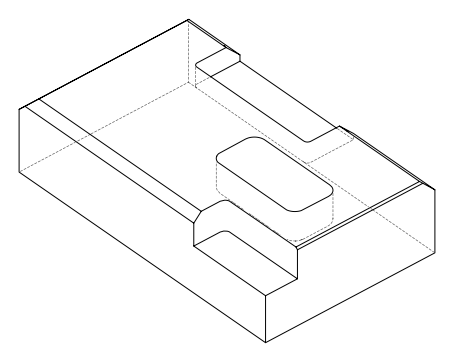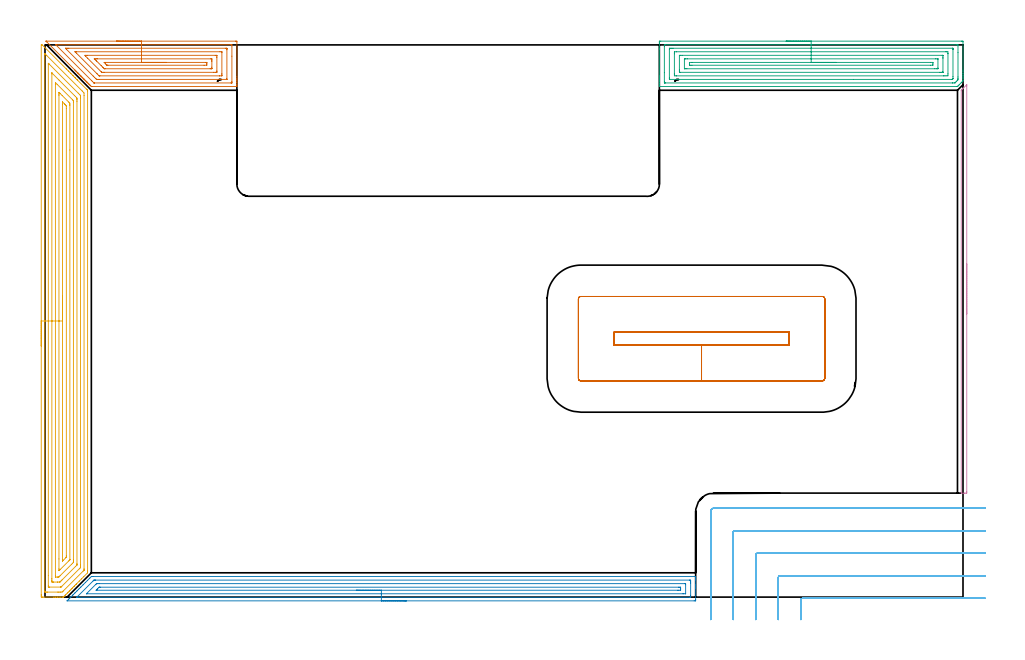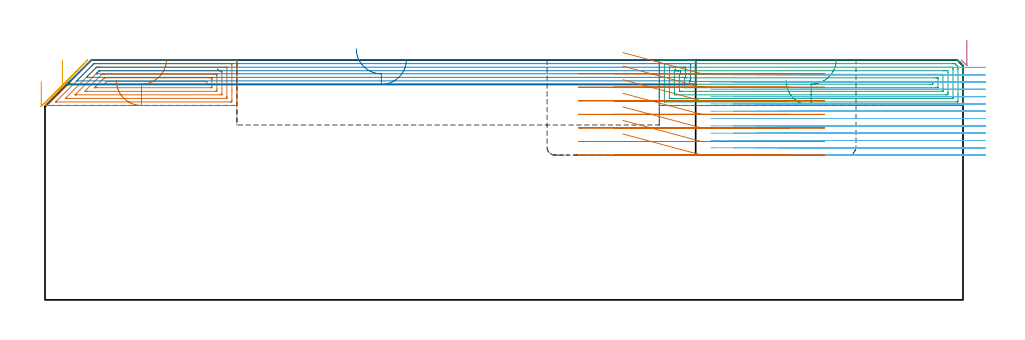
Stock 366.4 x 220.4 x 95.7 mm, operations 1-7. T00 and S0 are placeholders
(PLAN: 8 operations, 3 tool changes, 156.4 min)
(1 AREA_MILL | FG_CHAMFER_SURFACE | UGT0205_001 | 4.03 min | 13760 mm3)
(2 AREA_MILL_1 | FG_CHAMFER_SURFACE_1 | UGT0205_001 | 8.08 min | 12338 mm3)
(3 AREA_MILL_2 | FG_CHAMFER_SURFACE_2 | UGT0205_001 | 7.04 min | 21111 mm3)
(4 AREA_MILL_3 | FG_CHAMFER_SURFACE_3 | UGT0205_001 | 1.45 min | 400 mm3)
(5 AREA_MILL_4 | FG_CHAMFER_SURFACE_4 | UGT0205_001 | 12.01 min | 35148 mm3)
(6 MILL_CORNER_NOTCH_RECTANGULAR | CORNER_NOTCH_RECTANGULAR | NXT0201_011 | Follow Part, ap 3, ae 75% | 17.11 min | 167129 mm3)
(7 MILL_RECTANGULAR_POCKET | POCKET_RECTANGULAR_STRAIGHT | NXT0201_007 | Follow Part, ap 6.25, ae 75% | 6.92 min | 267632 mm3)
(8 MILL_SLOT | SLOT_PARTIAL_RECTANGULAR | NXT0201_009 | Follow Part, ap 2, ae 75% | 99.79 min | 261000 mm3)
(TOOL UGT0205_001 | Chamfer Mill 20 x 3 x 45 deg. | D20 FL50 Z2)
(TOOL NXT0201_011 | ENDMILL 12mm [2P460-1200-NA 1630] | D12 FL38 Z6)
(TOOL NXT0201_007 | ENDMILL 25mm [R216.25-25050GCK54P 1620] | D25 R3 FL54 Z5)
(TOOL NXT0201_009 | ENDMILL 8mm [2P460-0800-NA 1630] | D8 FL26 Z6)
(OP 1 AREA_MILL)
G17 G21 G94 G90
T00 M6
G54
G17 G0 G90 X28.5 Y221.9 S1061 M3
G43 Z105.7 H0
Z87.6
G94 G1 X28.538 Z86.728 F250.
X28.652 Z85.863
X28.841 Z85.012
X29.103 Z84.18
X29.437 Z83.374
X29.84 Z82.6
X30.308 Z81.864
X30.839 Z81.172
X31.429 Z80.529
X32.072 Z79.94
X32.764 Z79.408
X33.5 Z78.94
X34.274 Z78.537
X35.08 Z78.203
X35.912 Z77.941
X36.763 Z77.752
X37.628 Z77.638
X38.5 Z77.6
X75.992
X76.301 Y221.897 Z77.602
X76.59 Y221.892 Z77.606
X76.6 Y221.598 Z77.899
Y207.666 Z91.829
Y207.058 Z92.436
Y206.491 Z93.006
Y206.167 Z93.329
Y205.6 Z93.896
Y205.276 Z94.219
Y204.629 Z94.87
Y204.225 Z95.274
X76.593 Y203.848 Z95.643
X76.59 Y203.803 Z95.688
X76.438 Y203.8 Z95.7
X18.861
X18.497 Y203.805 Z95.691
X18.372 Y203.926 Z95.571
X17.913 Y204.385 Z95.111
X17.859 Y204.44 Z95.059
X17.671 Y204.628 Z94.871
X17.616 Y204.682 Z94.814
X17.563 Y204.736 Z94.763
X17.374 Y204.926 Z94.573
X17.319 Y204.979 Z94.517
X17.267 Y205.033 Z94.466
X17.076 Y205.223 Z94.276
X17.022 Y205.276 Z94.22
X16.97 Y205.329 Z94.17
X16.779 Y205.521 Z93.978
X16.725 Y205.573 Z93.923
X16.674 Y205.626 Z93.873
X16.481 Y205.818 Z93.681
X16.428 Y205.87 Z93.626
X16.377 Y205.922 Z93.577
X16.183 Y206.116 Z93.383
X16.131 Y206.167 Z93.329
X16.081 Y206.219 Z93.28
X15.886 Y206.414 Z93.085
X15.834 Y206.464 Z93.032
X15.784 Y206.515 Z92.984
X15.588 Y206.711 Z92.788
X15.537 Y206.761 Z92.735
X15.488 Y206.812 Z92.687
X15.291 Y207.009 Z92.49
X15.24 Y207.058 Z92.439
X15.191 Y207.108 Z92.391
X14.993 Y207.306 Z92.193
X14.943 Y207.355 Z92.142
X14.895 Y207.405 Z92.094
X14.696 Y207.604 Z91.895
X14.646 Y207.652 Z91.845
X14.598 Y207.701 Z91.798
X14.398 Y207.901 Z91.598
X14.349 Y207.949 Z91.548
X14.302 Y207.997 Z91.501
X14.101 Y208.199 Z91.3
X14.052 Y208.246 Z91.251
X14.006 Y208.294 Z91.205
X13.803 Y208.496 Z91.003
X13.755 Y208.543 Z90.954
X13.709 Y208.59 Z90.909
X13.505 Y208.794 Z90.705
X13.458 Y208.84 Z90.657
X13.413 Y208.887 Z90.612
X13.208 Y209.092 Z90.407
X13.161 Y209.137 Z90.36
X13.116 Y209.183 Z90.316
X12.91 Y209.389 Z90.11
X12.864 Y209.435 Z90.063
X12.82 Y209.48 Z90.019
X12.613 Y209.687 Z89.812
X12.567 Y209.732 Z89.766
X12.523 Y209.776 Z89.723
X12.315 Y209.984 Z89.515
X12.27 Y210.029 Z89.469
X12.227 Y210.073 Z89.426
X12.018 Y210.282 Z89.217
X11.973 Y210.326 Z89.172
X0.711 Y221.589 Z77.91
X0.538 Y221.76 Z77.737
X0.413 Y221.888 Z77.61
X0.412 Y221.896 Z77.602
X0.413 Y221.899 Z77.599
X0.524 Y221.9 Z77.6
X38.5
Y220.486 Z79.014
X74.206 Y220.485 Z79.015
X74.268 Y220.484 Z79.016
X74.393 Y220.481 Z79.019
X74.59 Y220.473 Z79.027
X74.592 Y220.424 Z79.076
X74.599 Y220.032 Z79.468
X74.6 Y215.897 Z83.603
Y205.775 Z93.725
X74.596 Y205.276 Z94.224
X74.593 Y205.228 Z94.272
X74.592 Y205.222 Z94.278
X74.538 Y205.219 Z94.281
X74.456 Y205.216 Z94.284
X74.331 Y205.214 Z94.286
X74.269
X19.754 Y205.215 Z94.285
X19.692 Y205.216 Z94.284
X19.569 Y205.221 Z94.279
X19.531 Y205.23 Z94.27
X19.513 Y205.244 Z94.256
X19.476 Y205.276 Z94.224
X18.861 Y205.888 Z93.612
X18.582 Y206.167 Z93.333
X4.579 Y220.171 Z79.329
X4.329 Y220.424 Z79.076
X4.295 Y220.462 Z79.038
X4.284 Y220.476 Z79.024
X4.331 Y220.479 Z79.021
X4.454 Y220.484 Z79.016
X4.517 Y220.486 Z79.014
X4.579
X38.5
Y219.072 Z80.428
X71.991 Y219.071 Z80.429
X72.421 Y219.069 Z80.431
X72.563 Y219.066 Z80.434
X72.581 Y219.065 Z80.435
X72.59 Y219.034 Z80.466
X72.595 Y218.939 Z80.561
X72.598 Y218.82 Z80.68
X72.6 Y218.642 Z80.858
Y218.463 Z81.037
Y206.88 Z92.62
X72.596 Y206.701 Z92.799
X72.591 Y206.651 Z92.849
X72.587 Y206.634 Z92.866
X72.581 Y206.633 Z92.867
X72.529 Y206.63 Z92.87
X72.421 Y206.629 Z92.871
X21.539
X21.076 Y206.63 Z92.87
X20.647 Y206.634 Z92.866
X20.59 Y206.635 Z92.865
X20.528 Y206.684 Z92.816
X20.398 Y206.808 Z92.692
X20.143 Y207.058 Z92.442
X19.754 Y207.445 Z92.055
X19.25 Y207.949 Z91.551
X8.558 Y218.642 Z80.858
X8.15 Y219.054 Z80.446
X8.146 Y219.066 Z80.434
X8.15 Y219.067 Z80.433
X8.613 Y219.07 Z80.43
X9.042 Y219.071 Z80.429
X9.504 Y219.072 Z80.428
X38.5
Y217.657 Z81.843
X69.837
X70.553 Y217.651 Z81.849
X70.588 Y217.65 Z81.85
X70.592 Y217.608 Z81.892
X70.596 Y217.506 Z81.994
X70.599 Y217.303 Z82.197
X70.6 Y208.876 Z90.624
X70.598 Y208.413 Z91.087
X70.595 Y208.199 Z91.301
X70.59 Y208.093 Z91.407
X70.586 Y208.049 Z91.451
X70.537 Y208.048 Z91.452
X69.743 Y208.043 Z91.457
X69.65
X21.939
X21.739 Y208.045 Z91.455
X21.64 Y208.048 Z91.452
X21.619 Y208.049 Z91.451
X21.596 Y208.065 Z91.435
X21.539 Y208.113 Z91.387
X20.808 Y208.84 Z90.66
X20.647 Y209.002 Z90.498
X12.613 Y217.036 Z82.464
X12.048 Y217.605 Z81.895
X12.018 Y217.639 Z81.861
X12.009 Y217.652 Z81.848
X12.014 Y217.653 Z81.847
X12.098 Y217.655 Z81.845
X12.269 Y217.657 Z81.843
X12.613
X38.5
Y216.243 Z83.257
X67.958 Y216.242 Z83.258
X68.579 Y216.239 Z83.261
X68.584 Y216.237 Z83.263
X68.595 Y216.224 Z83.276
X68.598 Y215.969 Z83.531
X68.6 Y215.328 Z84.172
Y209.982 Z89.518
X68.598 Y209.732 Z89.768
X68.594 Y209.571 Z89.929
X68.59 Y209.492 Z90.008
X68.579 Y209.464 Z90.036
X68.508 Y209.462 Z90.038
X68.231 Y209.458 Z90.042
X67.958 Y209.457 Z90.043
X67.34
X23.599 Y209.458 Z90.042
X23.325 Y209.459 Z90.041
X22.7 Y209.464 Z90.036
X22.636 Y209.474 Z90.026
X22.5 Y209.601 Z89.899
X22.432 Y209.667 Z89.833
X17.02 Y215.078 Z84.422
X16.183 Y215.917 Z83.583
X16.138 Y215.969 Z83.531
X15.915 Y216.236 Z83.264
X16.183 Y216.239 Z83.261
X16.802 Y216.242 Z83.258
X38.5 Y216.243 Z83.257
Y214.829 Z84.671
X66.172 Y214.828 Z84.672
X66.423 Y214.827 Z84.673
X66.539 Y214.824 Z84.676
X66.588 Y214.822 Z84.678
X66.591 Y214.794 Z84.706
X66.598 Y214.653 Z84.847
X66.599 Y214.187 Z85.313
X66.6 Y213.76 Z85.74
Y211.514 Z87.986
X66.599 Y211.087 Z88.413
X66.595 Y210.945 Z88.555
X66.59 Y210.894 Z88.606
X66.586 Y210.877 Z88.623
X66.573 Y210.876 Z88.624
X66.494 Y210.874 Z88.626
X66.172 Y210.872 Z88.628
X65.923 Y210.871 Z88.629
X23.968 Y210.872 Z88.628
X23.807 Y210.873 Z88.627
X23.728 Y210.876 Z88.624
X23.692 Y210.878 Z88.622
X23.624 Y210.935 Z88.565
X23.325 Y211.225 Z88.275
X23.035 Y211.514 Z87.986
X22.432 Y212.115 Z87.385
X20.647 Y213.901 Z85.599
X20.361 Y214.187 Z85.313
X19.754 Y214.796 Z84.704
X19.736 Y214.82 Z84.68
Y214.822 Z84.678
X19.754 Y214.824 Z84.676
X20.005 Y214.827 Z84.673
X20.647 Y214.829 Z84.671
X20.896
X38.5
Y213.415 Z86.085
X64.268 Y213.414 Z86.086
X64.387 Y213.413 Z86.087
X64.506 Y213.411 Z86.089
X64.578 Y213.408 Z86.092
X64.59 Y213.365 Z86.135
X64.593 Y213.296 Z86.204
X64.598 Y213.085 Z86.415
X64.592 Y212.405 Z87.095
X64.59 Y212.304 Z87.196
X64.5 Y212.292 Z87.208
X63.494 Y212.285 Z87.215
X25.11 Y212.286 Z87.214
X24.991 Y212.287 Z87.213
X24.753 Y212.292 Z87.208
X24.71 Y212.298 Z87.202
X24.694 Y212.311 Z87.189
X24.659 Y212.341 Z87.159
X24.593 Y212.405 Z87.095
X24.217 Y212.78 Z86.72
X23.705 Y213.296 Z86.204
X23.633 Y213.371 Z86.129
X23.601 Y213.407 Z86.093
X24.098 Y213.415 Z86.085
X38.5
X39.371 Z86.123
X40.236 Z86.237
X41.088 Z86.426
X41.92 Z86.688
X42.726 Z87.022
X43.5 Z87.425
X44.236 Z87.894
X44.928 Z88.425
X45.571 Z89.014
X46.16 Z89.657
X46.691 Z90.35
X47.16 Z91.085
X47.563 Z91.859
X47.897 Z92.665
X48.159 Z93.497
X48.348 Z94.349
X48.462 Z95.214
X48.5 Z96.085
G0 Z105.7
M5
M2
(OP 2 AREA_MILL_1)
G17 G21 G94 G90
T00 M6
G54
G17 G0 G90 X144.25 Y-1.5 S1061 M3
G43 Z105.7 H0
Z96.
G94 G1 X144.212 Z95.128 F250.
X144.098 Z94.263
X143.909 Z93.412
X143.647 Z92.58
X143.313 Z91.774
X142.91 Z91.
X142.442 Z90.264
X141.911 Z89.572
X141.321 Z88.929
X140.678 Z88.34
X139.986 Z87.808
X139.25 Z87.34
X138.476 Z86.937
X137.67 Z86.603
X136.838 Z86.341
X135.987 Z86.152
X135.122 Z86.038
X134.25 Z86.
X8.813 Y-1.499
X8.812 Y-1.495 Z86.003
X8.951 Y-1.35 Z86.149
X9.537 Y-0.761 Z86.734
X9.875 Y-0.426 Z87.074
X10.418 Y0.12 Z87.616
X11.007 Y0.707 Z88.206
X11.18 Y0.881 Z88.379
X11.299 Y1.001 Z88.497
X11.888 Y1.588 Z89.088
X12.072 Y1.773 Z89.271
X12.181 Y1.882 Z89.379
X12.769 Y2.469 Z89.969
X13.356 Y3.056 Z90.554
X13.65 Y3.35 Z90.85
X14.302 Y4.002 Z91.501
X15.194 Y4.894 Z92.393
X16.085 Y5.786 Z93.285
X16.977 Y6.677 Z94.177
X17.76 Y7.461 Z94.959
X17.869 Y7.571 Z95.067
X18.499 Y8.198 Z95.696
X18.503 Y8.201 Z95.697
X19.207 Y8.2 Z95.7
X259.55
X259.69 Y8.194 Z95.693
X259.7 Y7.899 Z95.399
Y7.469 Z94.968
Y6.874 Z94.369
Y4.815 Z92.312
Y4.231 Z91.726
Y3.642 Z91.137
Y-1.055 Z86.442
X259.697 Y-1.35 Z86.147
X259.69 Y-1.492 Z86.005
X259.546 Y-1.499 Z85.999
X259.104 Y-1.5 Z86.
X134.25
Y-0.086 Z87.414
X12.964
X12.874 Y-0.085 Z87.415
X12.709 Y-0.08 Z87.42
X12.681 Y-0.079 Z87.421
X12.684 Y-0.073 Z87.427
X12.695 Y-0.059 Z87.441
X12.769 Y0.019 Z87.519
X12.847 Y0.097 Z87.597
X19.207 Y6.456 Z93.956
X19.42 Y6.663 Z94.163
X19.521 Y6.759 Z94.259
X19.551 Y6.779 Z94.279
X19.597 Y6.781 Z94.281
X19.697 Y6.783 Z94.283
X20.099 Y6.786 Z94.286
X20.188
X257.32 Y6.785 Z94.285
X257.411 Y6.784 Z94.284
X257.677 Y6.779 Z94.279
X257.69 Y6.693 Z94.193
X257.697 Y6.502 Z94.002
X257.699 Y5.993 Z93.493
X257.7 Y5.618 Z93.118
Y0.707 Z88.207
X257.698 Y0.333 Z87.833
X257.69 Y-0.043 Z87.457
X257.687 Y-0.08 Z87.42
X257.67 Y-0.081 Z87.419
X257.621 Y-0.084 Z87.416
X257.521 Y-0.085 Z87.415
X257.32 Y-0.086 Z87.414
X134.25
Y1.328 Z88.828
X16.794 Y1.329 Z88.829
X16.534
X16.531 Y1.33 Z88.83
Y1.332 Z88.832
X20.206 Y5.006 Z92.506
X20.313 Y5.112 Z92.612
X20.542 Y5.333 Z92.833
X20.576 Y5.364 Z92.864
X20.64 Y5.367 Z92.867
X20.729 Y5.37 Z92.87
X20.99 Y5.371 Z92.871
X21.619 Y5.372 Z92.872
X255.274 Y5.371 Z92.871
X255.536 Y5.369 Z92.869
X255.624 Y5.368 Z92.868
X255.684 Y5.365 Z92.865
X255.69 Y5.273 Z92.773
X255.696 Y5.112 Z92.612
X255.699 Y4.951 Z92.451
Y1.428 Z88.928
X255.694 Y1.373 Z88.873
X255.69 Y1.336 Z88.836
X255.667 Y1.334 Z88.834
X255.536 Y1.332 Z88.832
X254.907 Y1.329 Z88.829
X254.645 Y1.328 Z88.828
X134.25
Y2.743 Z90.243
X20.713
X20.512 Y2.745 Z90.245
X20.457 Y2.746 Z90.246
X20.419 Y2.749 Z90.249
X20.427 Y2.766 Z90.266
X20.497 Y2.844 Z90.344
X20.552 Y2.902 Z90.402
X20.768 Y3.119 Z90.619
X20.99 Y3.342 Z90.842
X21.441 Y3.786 Z91.286
X21.593 Y3.932 Z91.432
X21.618 Y3.951 Z91.451
X21.652 Y3.953 Z91.453
X21.729 Y3.955 Z91.455
X21.882 Y3.957 Z91.457
X22.159
X252.861
X253.139 Y3.956 Z91.456
X253.587 Y3.952 Z91.452
X253.689 Y3.95 Z91.45
X253.7 Y3.35 Z90.85
Y2.936 Z90.436
X253.699 Y2.832 Z90.332
X253.697 Y2.78 Z90.28
X253.693 Y2.755 Z90.255
X253.689 Y2.75 Z90.25
X253.68 Y2.748 Z90.248
X253.474 Y2.744 Z90.244
X252.861 Y2.743 Z90.243
X252.584
X134.25
X133.379 Z90.281
X132.514 Z90.395
X131.662 Z90.583
X130.83 Z90.846
X130.024 Z91.18
X129.25 Z91.582
X128.514 Z92.051
X127.822 Z92.582
X127.179 Z93.172
X126.59 Z93.815
X126.059 Z94.507
X125.59 Z95.243
X125.187 Z96.016
X124.853 Z96.822
X124.591 Z97.654
X124.402 Z98.506
X124.288 Z99.371
X124.25 Z100.243
G0 Z105.7
M5
M2
(OP 3 AREA_MILL_2)
G17 G21 G94 G90
T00 M6
G54
G17 G0 G90 X295.8 Y221.9 S1061 M3
G43 Z105.7 H0
Z87.6
G94 G1 X295.838 Z86.729 F250.
X295.952 Z85.864
X296.141 Z85.012
X296.403 Z84.18
X296.737 Z83.374
X297.14 Z82.6
X297.608 Z81.864
X298.14 Z81.172
X298.729 Z80.529
X299.372 Z79.94
X300.064 Z79.409
X300.8 Z78.94
X301.574 Z78.537
X302.38 Z78.203
X303.212 Z77.941
X304.064 Z77.752
X304.928 Z77.638
X305.8 Z77.6
X365.837
X366.146 Y221.896 Z77.602
X366.39 Y221.891 Z77.605
X366.4 Y221.641 Z77.855
Y210.296 Z89.199
Y209.731 Z89.762
Y209.078 Z90.42
Y208.84 Z90.656
Y208.187 Z91.31
Y207.949 Z91.546
Y207.475 Z92.024
Y207.058 Z92.44
X366.399 Y206.122 Z93.378
X366.39 Y206.002 Z93.497
X366.156 Y205.756 Z93.744
X366.087 Y205.687 Z93.812
X365.678 Y205.276 Z94.22
X364.947 Y204.546 Z94.951
X364.788 Y204.385 Z95.11
X364.503 Y204.102 Z95.397
X364.436 Y204.036 Z95.464
X364.252 Y203.854 Z95.642
X364.195 Y203.804 Z95.689
X364.059 Y203.8 Z95.7
X245.318
X245.21 Y203.803 Z95.688
X245.207 Y203.835 Z95.657
X245.2 Y204.111 Z95.387
Y204.86 Z94.639
Y205.693 Z93.806
Y206.167 Z93.329
Y206.405 Z93.092
Y207.058 Z92.439
Y207.296 Z92.202
Y207.949 Z91.545
Y218.76 Z80.736
Y220.988 Z78.509
X245.201 Y221.315 Z78.182
X245.203 Y221.876 Z77.621
X245.207 Y221.891 Z77.605
X245.763 Y221.9 Z77.6
X305.8
Y220.486 Z79.014
X364.058 Y220.485 Z79.015
X364.12 Y220.484 Z79.016
X364.243 Y220.479 Z79.021
X364.39 Y220.466 Z79.034
X364.392 Y220.424 Z79.076
X364.398 Y220.083 Z79.417
X364.4 Y217.408 Z82.092
Y207.607 Z91.893
X364.398 Y207.058 Z92.442
X364.395 Y206.721 Z92.779
X364.385 Y206.447 Z93.053
X364.117 Y206.167 Z93.333
X364.078 Y206.127 Z93.373
X363.643 Y205.692 Z93.808
X363.225 Y205.276 Z94.224
X363.196 Y205.249 Z94.251
X363.168 Y205.225 Z94.275
X362.34 Y205.215 Z94.285
X362.279
X247.542
X247.48 Y205.216 Z94.284
X247.357 Y205.221 Z94.279
X247.21 Y205.234 Z94.266
X247.208 Y205.276 Z94.224
X247.202 Y205.617 Z93.883
X247.2 Y209.32 Z90.18
X247.201 Y219.875 Z79.625
X247.208 Y220.424 Z79.076
X247.21 Y220.465 Z79.035
X247.218 Y220.479 Z79.021
X247.48 Y220.486 Z79.014
X305.8
Y219.071 Z80.429
X362.279
X362.34 Y219.07 Z80.43
X362.377 Y219.067 Z80.433
X362.389 Y219.066 Z80.434
X362.392 Y219.005 Z80.495
X362.398 Y218.763 Z80.737
X362.4 Y218.642 Z80.858
Y218.52 Z80.98
Y207.828 Z91.672
X362.398 Y207.058 Z92.442
X362.396 Y206.942 Z92.558
X362.389 Y206.9 Z92.6
X362.366 Y206.874 Z92.626
X362.279 Y206.781 Z92.719
X362.151 Y206.659 Z92.841
X362.128 Y206.639 Z92.861
X362.105 Y206.635 Z92.865
X362.049 Y206.632 Z92.868
X361.818 Y206.629 Z92.871
X322.711
X249.321
X249.26 Y206.63 Z92.87
X249.223 Y206.633 Z92.867
X249.211 Y206.634 Z92.866
X249.208 Y206.695 Z92.805
X249.202 Y206.937 Z92.563
X249.2 Y207.058 Z92.442
Y207.18 Z92.32
X249.201 Y218.642 Z80.858
X249.202 Y218.761 Z80.739
X249.209 Y218.884 Z80.616
X249.223 Y219.065 Z80.435
X249.321 Y219.066 Z80.434
X249.783 Y219.07 Z80.43
X250.21 Y219.071 Z80.429
X250.671
X305.8
Y217.657 Z81.843
X359.611
X359.705 Y217.656 Z81.844
X360.39 Y217.645 Z81.855
X360.4 Y216.96 Z82.54
Y216.86 Z82.64
X360.399 Y208.84 Z90.66
X360.393 Y208.057 Z91.443
X359.611 Y208.049 Z91.451
X358.815 Y208.043 Z91.457
X358.721
X251.989
X251.895 Y208.044 Z91.456
X251.21 Y208.055 Z91.445
X251.201 Y208.74 Z90.76
X251.2 Y208.84 Z90.66
X251.201 Y216.86 Z82.64
X251.207 Y217.643 Z81.857
X251.989 Y217.656 Z81.844
X252.083 Y217.657 Z81.843
X305.8
Y216.243 Z83.257
X358.106
X358.289 Y216.241 Z83.259
X358.354 Y216.239 Z83.261
X358.385 Y216.236 Z83.264
X358.39 Y216.226 Z83.274
X358.394 Y216.158 Z83.342
X358.398 Y215.969 Z83.531
X358.4 Y215.4 Z84.1
Y215.078 Z84.422
X358.399 Y209.589 Z89.911
X358.397 Y209.518 Z89.982
X358.394 Y209.483 Z90.017
X358.391 Y209.469 Z90.031
X358.377 Y209.464 Z90.036
X358.103 Y209.46 Z90.04
X357.832 Y209.458 Z90.042
X357.216 Y209.457 Z90.043
X253.494
X253.311 Y209.459 Z90.041
X253.246 Y209.461 Z90.039
X253.215 Y209.464 Z90.036
X253.21 Y209.474 Z90.026
X253.206 Y209.542 Z89.958
X253.202 Y209.731 Z89.769
X253.2 Y210.3 Z89.2
Y210.622 Z88.878
X253.201 Y216.111 Z83.389
X253.203 Y216.182 Z83.318
X253.206 Y216.217 Z83.283
X253.209 Y216.231 Z83.269
X253.223 Y216.236 Z83.264
X253.497 Y216.24 Z83.26
X253.768 Y216.242 Z83.258
X254.384 Y216.243 Z83.257
X305.8
Y214.829 Z84.671
X355.412
X356.053 Y214.827 Z84.673
X356.305 Y214.825 Z84.675
X356.372 Y214.822 Z84.678
X356.391 Y214.815 Z84.685
X356.393 Y214.804 Z84.696
X356.398 Y214.732 Z84.768
X356.4 Y211.166 Z88.334
X356.399 Y211.05 Z88.45
X356.395 Y210.958 Z88.542
X356.39 Y210.897 Z88.603
X356.385 Y210.877 Z88.623
X356.372
X356.053 Y210.873 Z88.627
X355.804 Y210.871 Z88.629
X355.164
X256.188
X255.547 Y210.873 Z88.627
X255.295 Y210.875 Z88.625
X255.228 Y210.878 Z88.622
X255.209 Y210.885 Z88.615
X255.207 Y210.896 Z88.604
X255.202 Y210.968 Z88.532
X255.2 Y214.534 Z84.966
X255.201 Y214.65 Z84.85
X255.205 Y214.743 Z84.757
X255.21 Y214.803 Z84.697
X255.215 Y214.823 Z84.677
X255.228 Y214.824 Z84.676
X255.547 Y214.827 Z84.673
X255.796 Y214.829 Z84.671
X256.436
X305.8
Y213.415 Z86.085
X353.385
X354.157 Y213.413 Z86.087
X354.274 Y213.411 Z86.089
X354.383 Y213.408 Z86.092
X354.391 Y213.296 Z86.204
X354.397 Y213.173 Z86.327
X354.39 Y212.404 Z87.096
X354.386 Y212.292 Z87.208
X353.385 Y212.286 Z87.214
X258.215 Y212.285 Z87.215
X257.443 Y212.287 Z87.213
X257.326 Y212.289 Z87.211
X257.217 Y212.292 Z87.208
X257.209 Y212.404 Z87.096
X257.203 Y212.527 Z86.973
X257.21 Y213.296 Z86.204
X257.214 Y213.408 Z86.092
X258.215 Y213.414 Z86.086
X305.8 Y213.415 Z86.085
X306.672 Z86.123
X307.536 Z86.237
X308.388 Z86.426
X309.22 Z86.688
X310.026 Z87.022
X310.8 Z87.425
X311.536 Z87.894
X312.228 Z88.425
X312.871 Z89.014
X313.46 Z89.657
X313.992 Z90.35
X314.46 Z91.085
X314.863 Z91.859
X315.197 Z92.665
X315.459 Z93.497
X315.648 Z94.349
X315.762 Z95.214
X315.8 Z96.085
G0 Z105.7
M5
M2
(OP 4 AREA_MILL_3)
G17 G21 G94 G90
T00 M6
G54
G17 G0 G90 X367.9 Y133. S1061 M3
G43 Z105.7 H0
Z103.5
G94 G1 Y132.962 Z102.628 F250.
Y132.848 Z101.764
Y132.659 Z100.912
Y132.397 Z100.08
Y132.063 Z99.274
Y131.66 Z98.5
Y131.191 Z97.764
Y130.66 Z97.072
Y130.071 Z96.429
Y129.428 Z95.84
Y128.736 Z95.309
Y128. Z94.84
Y127.226 Z94.437
Y126.42 Z94.103
Y125.588 Z93.841
Y124.736 Z93.652
Y123.872 Z93.538
Y123. Z93.5
Y42.123
X367.898 Y41.796 Z93.502
X367.894 Y41.558 Z93.504
X367.891 Y41.505 Z93.505
X367.666 Y41.5 Z93.73
X367.14 Z94.255
X366.8 Z94.594
X365.884 Z95.516
X365.792 Z95.6
X365.74 Z95.651
X365.703 Y41.509 Z95.688
X365.7 Y41.675 Z95.7
Y202.09
X365.704 Y202.295 Z95.689
X365.766 Y202.364 Z95.631
X365.931 Y202.531 Z95.469
X366.384 Y202.984 Z95.016
X367.744 Y204.344 Z93.655
X367.783 Y204.385 Z93.613
X367.89 Y204.482 Z93.502
X367.895 Y204.442 Z93.5
X367.899 Y204.41 Z93.499
X367.9 Y204.384 Z93.5
Y203.998
Y123.
Y122.128 Z93.538
Y121.263 Z93.652
Y120.412 Z93.841
Y119.58 Z94.103
Y118.774 Z94.437
Y118. Z94.84
Y117.264 Z95.309
Y116.572 Z95.84
Y115.929 Z96.429
Y115.34 Z97.072
Y114.808 Z97.764
Y114.34 Z98.5
Y113.937 Z99.274
Y113.603 Z100.08
Y113.341 Z100.912
Y113.152 Z101.764
Y113.038 Z102.628
Y113. Z103.5
G0 Z105.7
M5
M2
(OP 5 AREA_MILL_4)
G17 G21 G94 G90
T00 M6
G54
G17 G0 G90 X-1.5 Y100.204 S1061 M3
G43 Z105.7 H0
Z87.2
G94 G1 Y100.242 Z86.329 F250.
Y100.356 Z85.464
Y100.545 Z84.612
Y100.807 Z83.78
Y101.141 Z82.974
Y101.544 Z82.2
Y102.013 Z81.464
Y102.544 Z80.772
Y103.133 Z80.129
Y103.776 Z79.54
Y104.468 Z79.009
Y105.204 Z78.54
Y105.978 Z78.137
Y106.784 Z77.803
Y107.616 Z77.541
Y108.468 Z77.352
Y109.333 Z77.238
Y110.204 Z77.2
X-1.499 Y220.408
X-1.269 Y220.402 Z77.43
X-1.101 Y220.4 Z77.598
X-0.177 Y219.478 Z78.521
X8.466 Y210.834 Z87.165
X8.631 Y210.671 Z87.327
X8.689 Y210.612 Z87.387
X9.317 Y209.983 Z88.017
X9.512 Y209.79 Z88.208
X10.168 Y209.132 Z88.868
X10.392 Y208.909 Z89.089
X11.018 Y208.282 Z89.718
X11.065 Y208.235 Z89.765
X11.273 Y208.029 Z89.969
X11.869 Y207.431 Z90.569
X11.957 Y207.344 Z90.655
X12.154 Y207.148 Z90.85
X12.72 Y206.58 Z91.42
X12.848 Y206.453 Z91.546
X13.035 Y206.267 Z91.731
X16.558 Y202.744 Z95.253
X16.699 Y202.602 Z95.397
X16.859 Y202.442 Z95.556
X16.998 Y202.304 Z95.694
X16.999 Y202.303 Z95.695
Y202.298
X17. Y201.997 Z95.7
Y10.391
Y9.702 Z95.698
X16.998 Y9.698 Z95.697
X15.463 Y8.163 Z94.162
X14.572 Y7.272 Z93.271
X13.681 Y6.38 Z92.38
X12.647 Y5.347 Z91.346
X12.448 Y5.146 Z91.145
X12.345 Y5.044 Z91.043
X11.787 Y4.486 Z90.486
X11.567 Y4.265 Z90.264
X11.454 Y4.153 Z90.151
X10.926 Y3.626 Z89.625
X10.686 Y3.384 Z89.382
X10.563 Y3.261 Z89.26
X10.066 Y2.765 Z88.765
X9.805 Y2.503 Z88.501
X9.672 Y2.37 Z88.369
X9.205 Y1.905 Z87.905
X8.924 Y1.622 Z87.62
X8.337 Y1.037 Z87.037
X8.044 Y0.741 Z86.739
X7.579 Y0.279 Z86.278
X7.442 Y0.142 Z86.141
X7.31 Y0.015 Z86.008
X7.301 Y0.01 Z86.
X7.029 Y0. Z85.728
X6.307 Z85.007
X5.669 Z84.369
X5.108 Z83.804
X4.827 Z83.524
X4.227 Z82.924
X3.946 Z82.643
X3.346 Z82.041
X-0.758 Z77.939
X-1.058 Y0.002 Z77.639
X-1.266 Y0.004 Z77.431
X-1.491 Y0.009 Z77.206
X-1.494 Y0.146 Z77.203
X-1.499 Y0.588 Z77.201
X-1.5 Y1.035 Z77.2
Y110.204
X-0.086 Z78.614
X-0.085 Y216.783 Z78.615
X-0.084 Y216.87 Z78.616
X-0.082 Y216.913 Z78.618
X-0.081 Y216.919 Z78.619
X-0.068 Y216.908 Z78.632
X0.594 Y216.256 Z79.294
X0.704 Y216.147 Z79.404
X14.853 Y201.997 Z93.553
X15.579 Y201.205 Z94.279
X15.586 Y200.214 Z94.286
X15.585 Y11.282 Z94.285
X15.583 Y10.883 Z94.283
X15.58 Y10.784 Z94.28
X15.577 Y10.739 Z94.277
X15.553 Y10.711 Z94.253
X15.458 Y10.612 Z94.158
X15.241 Y10.391 Z93.941
X7.22 Y2.37 Z85.92
X7.042 Y2.196 Z85.742
X6.869 Y2.029 Z85.569
X6.347 Y2.007 Z85.047
X5.988 Y2.003 Z84.688
X5.473 Y2. Z84.173
X5.108 Z83.808
X1.069 Z79.769
X0.704 Y2.001 Z79.404
X0.186 Y2.003 Z78.886
X0.004 Y2.01 Z78.704
X-0.079 Y2.019 Z78.621
X-0.084 Y2.276 Z78.616
X-0.085 Y2.37 Z78.615
X-0.086 Y110.204 Z78.614
X1.329 Z80.029
Y212.691
X1.33 Y212.948 Z80.03
X1.333 Y213.035 Z80.033
X1.334 Y213.051 Z80.034
X1.379 Y213.012 Z80.079
X1.46 Y212.936 Z80.16
X1.585 Y212.816 Z80.285
X1.71 Y212.691 Z80.41
X13.294 Y201.106 Z91.994
X13.916 Y200.473 Z92.616
X14.164 Y200.214 Z92.864
X14.168 Y199.959 Z92.868
X14.171 Y199.323 Z92.871
Y199.064
Y12.805
Y12.173
X14.169 Y11.917 Z92.869
X14.165 Y11.829 Z92.865
X14.16 Y11.771 Z92.86
X14.13 Y11.739 Z92.83
X13.916 Y11.516 Z92.616
X13.8 Y11.399 Z92.5
X13.683 Y11.282 Z92.383
X6.712 Y4.312 Z85.412
X6.55 Y4.153 Z85.25
X6.436 Y4.047 Z85.136
X6.384 Y4.012 Z85.084
X6.29 Y4.007 Z84.99
X6.138 Y4.001 Z84.838
X1.735 Y4. Z80.435
X1.585 Y4.002 Z80.285
X1.434 Y4.006 Z80.134
X1.34 Y4.01 Z80.04
X1.335 Y4.067 Z80.035
X1.332 Y4.153 Z80.032
X1.329 Y4.411 Z80.029
X1.328 Y8.581 Z80.028
X1.329 Y110.204 Z80.029
X2.743 Z81.443
X2.744 Y208.845 Z81.444
X2.746 Y209.126 Z81.446
X2.749 Y209.181 Z81.449
X2.751 Y209.189 Z81.451
X2.759 Y209.184 Z81.459
X2.823 Y209.126 Z81.523
X5.606 Y206.346 Z84.306
X11.737 Y200.214 Z90.437
X12.154 Y199.794 Z90.854
X12.617 Y199.323 Z91.317
X12.75 Y199.166 Z91.45
X12.753 Y199.018 Z91.453
X12.756 Y198.714 Z91.456
X12.757 Y198.432 Z91.457
Y197.821
Y13.345
X12.756 Y13.064 Z91.456
X12.753 Y12.912 Z91.453
X12.75 Y12.837 Z91.45
X12.745 Y12.806 Z91.445
X12.723 Y12.781 Z91.423
X12.58 Y12.633 Z91.28
X12.154 Y12.203 Z90.854
X6.778 Y6.826 Z85.478
X6.38 Y6.43 Z85.08
X5.988 Y6.045 Z84.688
X5.952 Y6.013 Z84.652
X5.917 Y6.007 Z84.617
X5.108 Y6. Z83.808
X5.043 Z83.743
X3.346 Z82.046
X3.281 Z81.981
X2.926 Y6.006 Z81.626
X2.755 Y6.01 Z81.455
X2.75 Y6.107 Z81.45
X2.745 Y6.543 Z81.445
X2.743 Y6.826 Z81.443
Y7.437
Y110.204
X4.157 Z82.857
Y204.812
X4.159 Y204.953 Z82.859
X4.164 Y205.235 Z82.864
X4.171 Y205.321 Z82.871
X4.185 Y205.31 Z82.885
X4.227 Y205.272 Z82.927
X4.832 Y204.67 Z83.532
X11.07 Y198.432 Z89.77
X11.273 Y198.226 Z89.973
X11.313 Y198.182 Z90.013
X11.33 Y198.16 Z90.03
X11.336 Y198.036 Z90.036
X11.341 Y197.753 Z90.041
X11.343 Y197.612 Z90.043
Y14.776
X11.339 Y13.956 Z90.039
X11.337 Y13.891 Z90.037
X11.328 Y13.838 Z90.028
X11.273 Y13.779 Z89.973
X10.921 Y13.421 Z89.621
X10.566 Y13.064 Z89.266
X5.988 Y8.487 Z84.688
X5.602 Y8.108 Z84.302
X5.531 Y8.041 Z84.231
X5.482 Y8.01 Z84.182
X5.408 Y8.007 Z84.108
X5.108 Y8.002 Z83.808
X4.828 Y8. Z83.528
X4.227 Y8.003 Z82.927
X4.187 Y8.006 Z82.887
X4.171 Y8.009 Z82.871
X4.164 Y8.113 Z82.864
X4.159 Y8.396 Z82.859
X4.157 Y8.538 Z82.857
Y110.204
X5.571 Z84.271
Y200.214
X5.572 Y200.635 Z84.272
X5.575 Y201.106 Z84.275
X5.578 Y201.361 Z84.278
X5.594 Y201.446 Z84.294
X5.946 Y201.106 Z84.646
X5.988 Y201.064 Z84.688
X6.838 Y200.214 Z85.538
X9.502 Y197.551 Z88.202
X9.922 Y197.126 Z88.622
X9.926 Y196.65 Z88.626
X9.928 Y196.228 Z88.628
X9.929 Y178.459 Z88.629
X9.928 Y15.081 Z88.628
X9.927 Y14.964 Z88.627
X9.924 Y14.906 Z88.624
X9.922 Y14.882 Z88.622
X9.894 Y14.847 Z88.594
X9.704 Y14.653 Z88.404
X9.512 Y14.459 Z88.212
X5.988 Y10.938 Z84.688
X5.714 Y10.669 Z84.414
X5.593 Y10.553 Z84.293
X5.578 Y10.693 Z84.278
X5.575 Y10.809 Z84.275
X5.572 Y11.282 Z84.272
X5.571 Y15.237 Z84.271
Y110.204
X6.985 Z85.685
Y196.65
X6.986 Y197.422 Z85.686
X6.989 Y197.541 Z85.689
X6.992 Y197.593 Z85.692
X6.994 Y197.598 Z85.694
X7.002 Y197.595 Z85.702
X7.015 Y197.585 Z85.715
X7.062 Y197.541 Z85.762
X7.75 Y196.852 Z86.45
X7.951 Y196.65 Z86.651
X8.158 Y196.434 Z86.858
X8.508 Y196.064 Z87.208
X8.512 Y195.878 Z87.212
X8.513 Y195.758 Z87.213
X8.515 Y194.985 Z87.215
Y16.629
X8.514 Y16.242 Z87.214
X8.511 Y16.049 Z87.211
X8.508 Y15.953 Z87.208
X8.504 Y15.913 Z87.204
X8.482 Y15.888 Z87.182
X8.339 Y15.738 Z87.039
X7.32 Y14.717 Z86.02
X7.157 Y14.556 Z85.857
X6.997 Y14.401 Z85.697
X6.992 Y14.398 Z85.692
X6.991 Y14.4 Z85.691
X6.988 Y14.445 Z85.688
X6.986 Y14.539 Z85.686
X6.985 Y14.729 Z85.685
Y110.204
Y111.076 Z85.723
Y111.941 Z85.837
Y112.792 Z86.026
Y113.624 Z86.288
Y114.43 Z86.622
Y115.204 Z87.025
Y115.94 Z87.494
Y116.632 Z88.025
Y117.275 Z88.614
Y117.865 Z89.258
Y118.396 Z89.95
Y118.864 Z90.685
Y119.267 Z91.459
Y119.601 Z92.265
Y119.863 Z93.097
Y120.052 Z93.949
Y120.166 Z94.814
Y120.204 Z95.685
G0 Z105.7
M5
M2
(OP 6 MILL_CORNER_NOTCH_RECTANGULAR)
G17 G21 G94 G90
T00 M6
G54
G17 G0 G90 X375.379 Y-0.5 S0 M3
G43 Z105.7 H1
Z92.785
G94 G1 X372.379 F250.
X302.296 F500.
G3 X301.7 Y-1.096 R0.6
G1 Y-5.598
G2 X301.698 Y-6. R36.
G1 X301.664 Y-9. F250.
G0 Z105.7
X375.4 Y8.5
Z92.785
G1 X372.4
X293.296 F500.
G3 X292.7 Y7.904 R0.6
G1 Y-5.598
G2 X292.697 Y-6. R27.
G1 X292.652 Y-9. F250.
G0 Z105.7
X375.4 Y17.5
Z92.785
G1 X372.4
X284.296 F500.
G3 X283.7 Y16.904 R0.6
G1 Y-5.598
G2 X283.696 Y-6. R18.
G1 X283.629 Y-8.999 F250.
G0 Z105.7
X375.4 Y26.5
Z92.785
G1 X372.4
X275.296 F500.
G3 X274.7 Y25.904 R0.6
G1 Y-5.598
G2 X274.691 Y-6. R9.
G1 X274.557 Y-8.997 F250.
G0 Z105.7
X375.4 Y35.5
Z92.785
G1 X372.4
X267. F500.
G3 X265.7 Y34.2 R1.3
G1 Y-5.598
Y-8.598 F250.
G0 Z105.7
X375.379 Y-0.5
Z89.869
G1 X372.379
X302.296 F500.
G3 X301.7 Y-1.096 R0.6
G1 Y-6.
Y-9. F250.
G0 Z105.7
X375.4 Y8.5
Z89.869
G1 X372.4
X293.296 F500.
G3 X292.7 Y7.904 R0.6
G1 Y-6.
Y-9. F250.
G0 Z105.7
X375.4 Y17.5
Z89.869
G1 X372.4
X284.296 F500.
G3 X283.7 Y16.904 R0.6
G1 Y-6.
Y-9. F250.
G0 Z105.7
X375.4 Y26.5
Z89.869
G1 X372.4
X275.296 F500.
G3 X274.7 Y25.904 R0.6
G1 Y-6.
Y-9. F250.
G0 Z105.7
X375.4 Y35.5
Z89.869
G1 X372.4
X267. F500.
G3 X265.7 Y34.2 R1.3
G1 Y-6.
Y-9. F250.
G0 Z105.7
X375.379 Y-0.5
Z86.954
G1 X372.379
X302.296 F500.
G3 X301.7 Y-1.096 R0.6
G1 Y-6.
Y-9. F250.
G0 Z105.7
X375.4 Y8.5
Z86.954
G1 X372.4
X293.296 F500.
G3 X292.7 Y7.904 R0.6
G1 Y-6.
Y-9. F250.
G0 Z105.7
X375.4 Y17.5
Z86.954
G1 X372.4
X284.296 F500.
G3 X283.7 Y16.904 R0.6
G1 Y-6.
Y-9. F250.
G0 Z105.7
X375.4 Y26.5
Z86.954
G1 X372.4
X275.296 F500.
G3 X274.7 Y25.904 R0.6
G1 Y-6.
Y-9. F250.
G0 Z105.7
X375.4 Y35.5
Z86.954
G1 X372.4
X267. F500.
G3 X265.7 Y34.2 R1.3
G1 Y-6.
Y-9. F250.
G0 Z105.7
X375.379 Y-0.5
Z84.038
G1 X372.379
X302.296 F500.
G3 X301.7 Y-1.096 R0.6
G1 Y-6.
Y-9. F250.
G0 Z105.7
X375.4 Y8.5
Z84.038
G1 X372.4
X293.296 F500.
G3 X292.7 Y7.904 R0.6
G1 Y-6.
Y-9. F250.
G0 Z105.7
X375.4 Y17.5
Z84.038
G1 X372.4
X284.296 F500.
G3 X283.7 Y16.904 R0.6
G1 Y-6.
Y-9. F250.
G0 Z105.7
X375.4 Y26.5
Z84.038
G1 X372.4
X275.296 F500.
G3 X274.7 Y25.904 R0.6
G1 Y-6.
Y-9. F250.
G0 Z105.7
X375.4 Y35.5
Z84.038
G1 X372.4
X267. F500.
G3 X265.7 Y34.2 R1.3
G1 Y-6.
Y-9. F250.
G0 Z105.7
X375.379 Y-0.5
Z81.123
G1 X372.379
X302.296 F500.
G3 X301.7 Y-1.096 R0.6
G1 Y-6.
Y-9. F250.
G0 Z105.7
X375.4 Y8.5
Z81.123
G1 X372.4
X293.296 F500.
G3 X292.7 Y7.904 R0.6
G1 Y-6.
Y-9. F250.
G0 Z105.7
X375.4 Y17.5
Z81.123
G1 X372.4
X284.296 F500.
G3 X283.7 Y16.904 R0.6
G1 Y-6.
Y-9. F250.
G0 Z105.7
X375.4 Y26.5
Z81.123
G1 X372.4
X275.296 F500.
G3 X274.7 Y25.904 R0.6
G1 Y-6.
Y-9. F250.
G0 Z105.7
X375.4 Y35.5
Z81.123
G1 X372.4
X267. F500.
G3 X265.7 Y34.2 R1.3
G1 Y-6.
Y-9. F250.
G0 Z105.7
X375.379 Y-0.5
Z78.208
G1 X372.379
X302.296 F500.
G3 X301.7 Y-1.096 R0.6
G1 Y-6.
Y-9. F250.
G0 Z105.7
X375.4 Y8.5
Z78.208
G1 X372.4
X293.296 F500.
G3 X292.7 Y7.904 R0.6
G1 Y-6.
Y-9. F250.
G0 Z105.7
X375.4 Y17.5
Z78.208
G1 X372.4
X284.296 F500.
G3 X283.7 Y16.904 R0.6
G1 Y-6.
Y-9. F250.
G0 Z105.7
X375.4 Y26.5
Z78.208
G1 X372.4
X275.296 F500.
G3 X274.7 Y25.904 R0.6
G1 Y-6.
Y-9. F250.
G0 Z105.7
X375.4 Y35.5
Z78.208
G1 X372.4
X267. F500.
G3 X265.7 Y34.2 R1.3
G1 Y-6.
Y-9. F250.
G0 Z105.7
X375.379 Y-0.5
Z75.292
G1 X372.379
X302.296 F500.
G3 X301.7 Y-1.096 R0.6
G1 Y-6.
Y-9. F250.
G0 Z105.7
X375.4 Y8.5
Z75.292
G1 X372.4
X293.296 F500.
G3 X292.7 Y7.904 R0.6
G1 Y-6.
Y-9. F250.
G0 Z105.7
X375.4 Y17.5
Z75.292
G1 X372.4
X284.296 F500.
G3 X283.7 Y16.904 R0.6
G1 Y-6.
Y-9. F250.
G0 Z105.7
X375.4 Y26.5
Z75.292
G1 X372.4
X275.296 F500.
G3 X274.7 Y25.904 R0.6
G1 Y-6.
Y-9. F250.
G0 Z105.7
X375.4 Y35.5
Z75.292
G1 X372.4
X267. F500.
G3 X265.7 Y34.2 R1.3
G1 Y-6.
Y-9. F250.
G0 Z105.7
X375.379 Y-0.5
Z72.377
G1 X372.379
X302.296 F500.
G3 X301.7 Y-1.096 R0.6
G1 Y-6.
Y-9. F250.
G0 Z105.7
X375.4 Y8.5
Z72.377
G1 X372.4
X293.296 F500.
G3 X292.7 Y7.904 R0.6
G1 Y-6.
Y-9. F250.
G0 Z105.7
X375.4 Y17.5
Z72.377
G1 X372.4
X284.296 F500.
G3 X283.7 Y16.904 R0.6
G1 Y-6.
Y-9. F250.
G0 Z105.7
X375.4 Y26.5
Z72.377
G1 X372.4
X275.296 F500.
G3 X274.7 Y25.904 R0.6
G1 Y-6.
Y-9. F250.
G0 Z105.7
X375.4 Y35.5
Z72.377
G1 X372.4
X267. F500.
G3 X265.7 Y34.2 R1.3
G1 Y-6.
Y-9. F250.
G0 Z105.7
X375.379 Y-0.5
Z69.462
G1 X372.379
X302.296 F500.
G3 X301.7 Y-1.096 R0.6
G1 Y-6.
Y-9. F250.
G0 Z105.7
X375.4 Y8.5
Z69.462
G1 X372.4
X293.296 F500.
G3 X292.7 Y7.904 R0.6
G1 Y-6.
Y-9. F250.
G0 Z105.7
X375.4 Y17.5
Z69.462
G1 X372.4
X284.296 F500.
G3 X283.7 Y16.904 R0.6
G1 Y-6.
Y-9. F250.
G0 Z105.7
X375.4 Y26.5
Z69.462
G1 X372.4
X275.296 F500.
G3 X274.7 Y25.904 R0.6
G1 Y-6.
Y-9. F250.
G0 Z105.7
X375.4 Y35.5
Z69.462
G1 X372.4
X267. F500.
G3 X265.7 Y34.2 R1.3
G1 Y-6.
Y-9. F250.
G0 Z105.7
X375.379 Y-0.5
Z66.546
G1 X372.379
X302.296 F500.
G3 X301.7 Y-1.096 R0.6
G1 Y-6.
Y-9. F250.
G0 Z105.7
X375.4 Y8.5
Z66.546
G1 X372.4
X293.296 F500.
G3 X292.7 Y7.904 R0.6
G1 Y-6.
Y-9. F250.
G0 Z105.7
X375.4 Y17.5
Z66.546
G1 X372.4
X284.296 F500.
G3 X283.7 Y16.904 R0.6
G1 Y-6.
Y-9. F250.
G0 Z105.7
X375.4 Y26.5
Z66.546
G1 X372.4
X275.296 F500.
G3 X274.7 Y25.904 R0.6
G1 Y-6.
Y-9. F250.
G0 Z105.7
X375.4 Y35.5
Z66.546
G1 X372.4
X267. F500.
G3 X265.7 Y34.2 R1.3
G1 Y-6.
Y-9. F250.
G0 Z105.7
X375.379 Y-0.5
Z63.631
G1 X372.379
X302.296 F500.
G3 X301.7 Y-1.096 R0.6
G1 Y-6.
Y-9. F250.
G0 Z105.7
X375.4 Y8.5
Z63.631
G1 X372.4
X293.296 F500.
G3 X292.7 Y7.904 R0.6
G1 Y-6.
Y-9. F250.
G0 Z105.7
X375.4 Y17.5
Z63.631
G1 X372.4
X284.296 F500.
G3 X283.7 Y16.904 R0.6
G1 Y-6.
Y-9. F250.
G0 Z105.7
X375.4 Y26.5
Z63.631
G1 X372.4
X275.296 F500.
G3 X274.7 Y25.904 R0.6
G1 Y-6.
Y-9. F250.
G0 Z105.7
X375.4 Y35.5
Z63.631
G1 X372.4
X267. F500.
G3 X265.7 Y34.2 R1.3
G1 Y-6.
Y-9. F250.
G0 Z105.7
X375.379 Y-0.5
Z60.715
G1 X372.379
X302.296 F500.
G3 X301.7 Y-1.096 R0.6
G1 Y-6.
Y-9. F250.
G0 Z105.7
X375.4 Y8.5
Z60.715
G1 X372.4
X293.296 F500.
G3 X292.7 Y7.904 R0.6
G1 Y-6.
Y-9. F250.
G0 Z105.7
X375.4 Y17.5
Z60.715
G1 X372.4
X284.296 F500.
G3 X283.7 Y16.904 R0.6
G1 Y-6.
Y-9. F250.
G0 Z105.7
X375.4 Y26.5
Z60.715
G1 X372.4
X275.296 F500.
G3 X274.7 Y25.904 R0.6
G1 Y-6.
Y-9. F250.
G0 Z105.7
X375.4 Y35.5
Z60.715
G1 X372.4
X267. F500.
G3 X265.7 Y34.2 R1.3
G1 Y-6.
Y-9. F250.
G0 Z105.7
X375.379 Y-0.5
Z57.8
G1 X372.379
X302.296 F500.
G3 X301.7 Y-1.096 R0.6
G1 Y-6.
Y-9. F250.
G0 Z105.7
X375.4 Y8.5
Z57.8
G1 X372.4
X293.296 F500.
G3 X292.7 Y7.904 R0.6
G1 Y-6.
Y-9. F250.
G0 Z105.7
X375.4 Y17.5
Z57.8
G1 X372.4
X284.296 F500.
G3 X283.7 Y16.904 R0.6
G1 Y-6.
Y-9. F250.
G0 Z105.7
X375.4 Y26.5
Z57.8
G1 X372.4
X275.296 F500.
G3 X274.7 Y25.904 R0.6
G1 Y-6.
Y-9. F250.
G0 Z105.7
X375.4 Y35.5
Z57.8
G1 X372.4
X267. F500.
G3 X265.7 Y34.2 R1.3
G1 Y-6.
Y-9. F250.
G0 Z105.7
M5
M2
(OP 7 MILL_RECTANGULAR_POCKET)
G17 G21 G94 G90
T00 M6
G54
G17 G0 G90 X230.648 Y100.55 S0 M3
G43 Z105.7 H1
Z98.7
G94 G1 X262.05 Z90.286 F250.
X296.95 F500.
Y105.75
X227.15
Y100.55
X262.05
Y86.3
X310.2
G3 X311.2 Y87.3 R1.
G1 Y119.
G3 X310.2 Y120. R1.
G1 X213.9
G3 X212.9 Y119. R1.
G1 Y87.3
G3 X213.9 Y86.3 R1.
G1 X262.05
X263.05
G0 X230.648 Y100.55 Z93.286
G1 X262.05 Z84.871 F250.
X296.95 F500.
Y105.75
X227.15
Y100.55
X262.05
Y86.3
X310.2
G3 X311.2 Y87.3 R1.
G1 Y119.
G3 X310.2 Y120. R1.
G1 X213.9
G3 X212.9 Y119. R1.
G1 Y87.3
G3 X213.9 Y86.3 R1.
G1 X262.05
X263.05
G0 X230.648 Y100.55 Z87.871
G1 X262.05 Z79.457 F250.
X296.95 F500.
Y105.75
X227.15
Y100.55
X262.05
Y86.3
X310.2
G3 X311.2 Y87.3 R1.
G1 Y119.
G3 X310.2 Y120. R1.
G1 X213.9
G3 X212.9 Y119. R1.
G1 Y87.3
G3 X213.9 Y86.3 R1.
G1 X262.05
X263.05
G0 X230.648 Y100.55 Z82.457
G1 X262.05 Z74.043 F250.
X296.95 F500.
Y105.75
X227.15
Y100.55
X262.05
Y86.3
X310.2
G3 X311.2 Y87.3 R1.
G1 Y119.
G3 X310.2 Y120. R1.
G1 X213.9
G3 X212.9 Y119. R1.
G1 Y87.3
G3 X213.9 Y86.3 R1.
G1 X262.05
X263.05
G0 X230.648 Y100.55 Z77.043
G1 X262.05 Z68.629 F250.
X296.95 F500.
Y105.75
X227.15
Y100.55
X262.05
Y86.3
X310.2
G3 X311.2 Y87.3 R1.
G1 Y119.
G3 X310.2 Y120. R1.
G1 X213.9
G3 X212.9 Y119. R1.
G1 Y87.3
G3 X213.9 Y86.3 R1.
G1 X262.05
X263.05
G0 X230.648 Y100.55 Z71.629
G1 X262.05 Z63.214 F250.
X296.95 F500.
Y105.75
X227.15
Y100.55
X262.05
Y86.3
X310.2
G3 X311.2 Y87.3 R1.
G1 Y119.
G3 X310.2 Y120. R1.
G1 X213.9
G3 X212.9 Y119. R1.
G1 Y87.3
G3 X213.9 Y86.3 R1.
G1 X262.05
X263.05
G0 X230.648 Y100.55 Z66.214
G1 X262.05 Z57.8 F250.
X296.95 F500.
Y105.75
X227.15
Y100.55
X262.05
Y86.3
X310.2
G3 X311.2 Y87.3 R1.
G1 Y119.
G3 X310.2 Y120. R1.
G1 X213.9
G3 X212.9 Y119. R1.
G1 Y87.3
G3 X213.9 Y86.3 R1.
G1 X262.05
X263.05
G0 Z105.7
M5
M2
